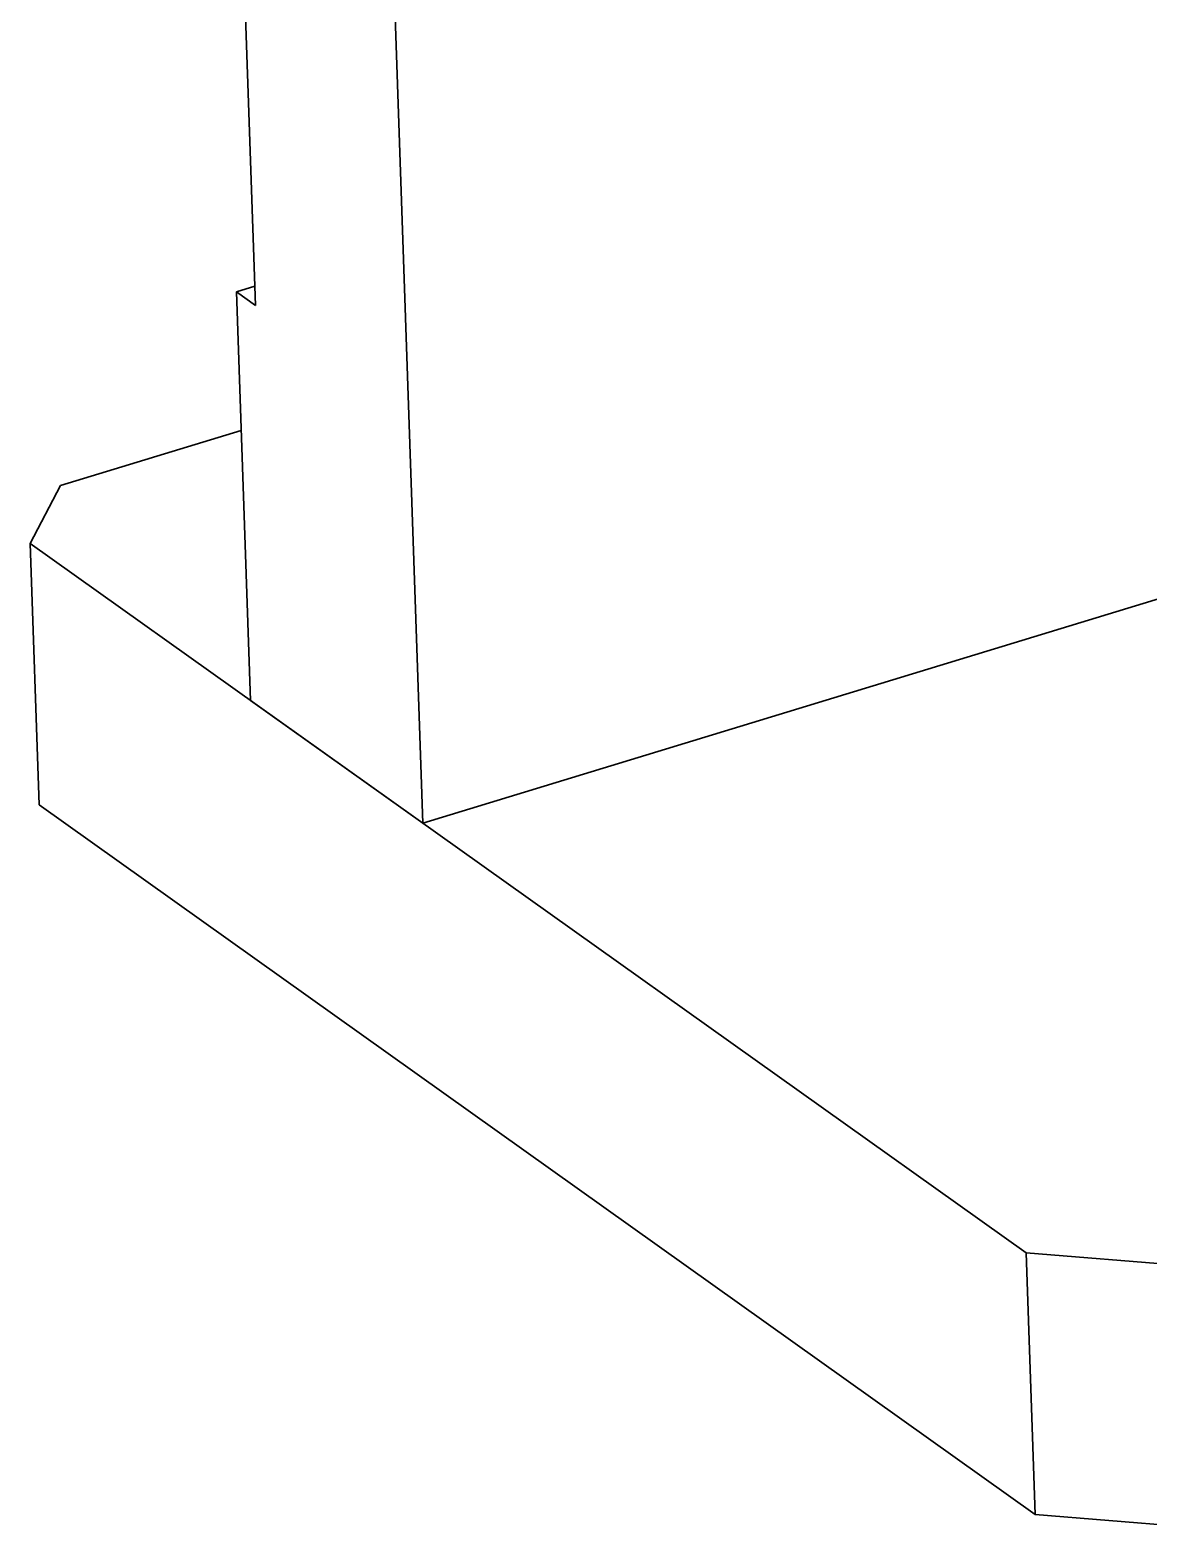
# Model space of a CAD drawing. Header units: millimetres. Extents: x 1333 to 129696, y -57210 to 105899.
# Drawn here: x 57132.95 to 57148.2, y 101163.57 to 101184.08 of the extents above; entities that cross this region are included whole.
import ezdxf

# ---------------------------------------------------------------- set-up
doc = ezdxf.new("R2010")
doc.units = ezdxf.units.MM
doc.header["$LTSCALE"] = 0.5

msp = doc.modelspace()

# ---------------------------------------------------------------- linework, layer by layer
at = {"color": 7, "lineweight": 35}
for p, q in [((57135.281, 101201.938), (57136.022, 101180.329)), ((57138.302, 101173.272), (57137.371, 101200.451)), ((57135.761, 101180.515), (57135.951, 101174.946)), ((57151.617, 101177.335), (57138.302, 101173.272)), ((57146.531, 101167.414), (57132.947, 101177.085)), ((57146.653, 101163.849), (57133.07, 101173.521))]:
    msp.add_line(p, q, dxfattribs=at)
at = {"color": 7, "lineweight": 35, "ltscale": 0.026368}
msp.add_line((57136.013, 101180.592), (57135.761, 101180.515), dxfattribs=at)
at = {"color": 7, "lineweight": 35, "ltscale": 0.032067}
msp.add_line((57135.761, 101180.515), (57136.022, 101180.329), dxfattribs=at)
at = {"color": 7, "lineweight": 35, "ltscale": 0.257797}
msp.add_line((57133.36, 101177.875), (57135.825, 101178.627), dxfattribs=at)
at = {"color": 7, "lineweight": 35, "ltscale": 0.089098}
msp.add_line((57132.947, 101177.085), (57133.36, 101177.875), dxfattribs=at)
at = {"color": 7, "lineweight": 35, "ltscale": 0.356646}
for p, q in [((57133.07, 101173.521), (57132.947, 101177.085)), ((57146.653, 101163.849), (57146.531, 101167.414))]:
    msp.add_line(p, q, dxfattribs=at)
at = {"color": 7, "lineweight": 35, "ltscale": 0.288595}
msp.add_line((57135.951, 101174.946), (57138.302, 101173.272), dxfattribs=at)
at = {"color": 7, "lineweight": 35, "ltscale": 0.344778}
for p, q in [((57149.967, 101167.134), (57146.531, 101167.414)), ((57150.089, 101163.57), (57146.653, 101163.849))]:
    msp.add_line(p, q, dxfattribs=at)

doc.saveas('drawing.dxf')
